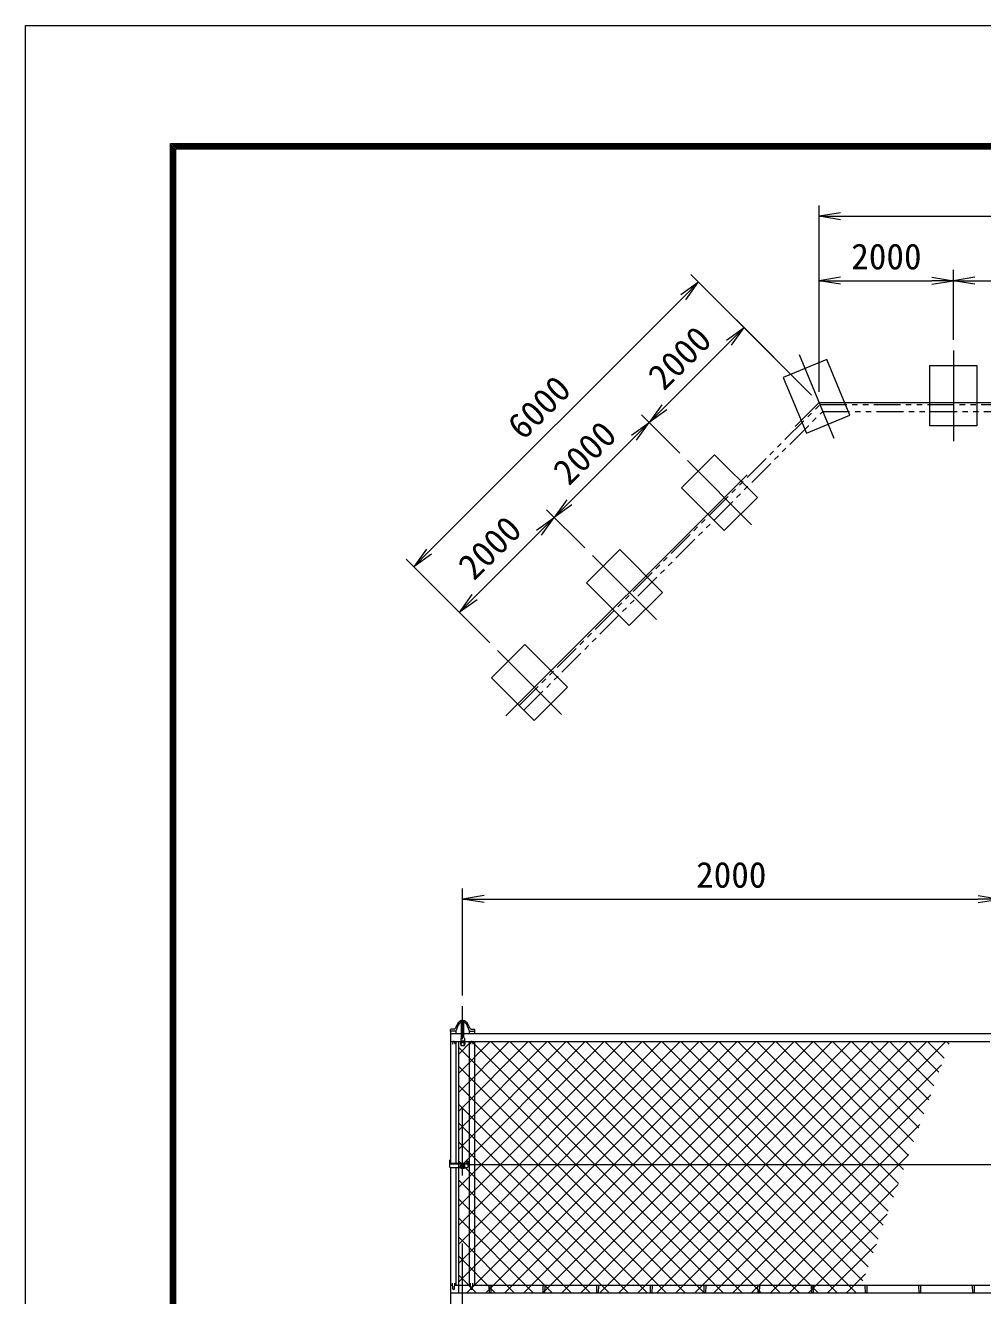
# Model space of a CAD drawing. Units: millimetres, scale not verified, with parts at other scales. Extents: x -8400 to 8400, y -5940 to 5940.
# Drawn here: x -8400 to -4835, y 1209 to 5940 of the extents above; entities that cross this region are included whole.
import ezdxf
from ezdxf.enums import TextEntityAlignment as Align

# ---------------------------------------------------------------- set-up
doc = ezdxf.new("R2010")
doc.units = ezdxf.units.MM
doc.header["$LTSCALE"] = 40
doc.linetypes.add('USER1', pattern=[50.8, 31.75, -6.35, 6.35, -6.35])
doc.linetypes.add('USER2', pattern=[5, 2.5, -0.5, 0.5, -0.5, 0.5, -0.5])
for name, color, linetype, lineweight in [('0-0_D-STR1', 1, 'Continuous', 18), ('0-1_D-BMK', 2, 'USER1', 13), ('0-2_D-BGD', 7, 'Continuous', 9), ('0-3_D-STR4', 7, 'Continuous', 9), ('0-4_D-STR-DIM', 7, 'Continuous', 9), ('0-5_0', 7, 'Continuous', 9), ('0-6_D-STR3', 3, 'Continuous', 13), ('0-7_D-STR2', 7, 'Continuous', 9), ('0-B_D-TTL', 7, 'Continuous', 9)]:
    doc.layers.add(name, color=color, linetype=linetype, lineweight=lineweight)
doc.styles.add('ＭＳ ゴシック', font='')
doc.styles.get('ＭＳ ゴシック').set_extended_font_data('MS Gothic')

# ---------------------------------------------------------------- blocks, each defined once
blk = doc.blocks.new('_Open')
at = {"layer": '0-5_0'}
blk.add_line((-40, 6.67), (0, 0), dxfattribs=at)
blk.add_lwpolyline([(-40, -6.67), (0, 0), (-40, 0)], dxfattribs=at)

msp = doc.modelspace()

# ---------------------------------------------------------------- linework, layer by layer
at = {"layer": '0-0_D-STR1'}
for p, q in [((-6779.03, 2232.31), (-6764.02, 2232.31)), ((-6777.97, 2227.31), (-6765.08, 2227.31)), ((-6816.52, 2194.12), (-6816.52, 2199.69)), ((-6816.52, 2194.12), (-6816.52, 2199.69)), ((-6816.52, 2194.12), (-6816.52, 1703.11)), ((-6798.17, 2194.12), (-6816.52, 2194.12)), ((-6775.52, 2183.52), (-6816.52, 2183.52)), ((-6802.95, 2201.19), (-6815.02, 2201.19)), ((-6796.52, 2194.12), (-6796.52, 2183.52)), ((-4775.52, 2183.52), (-6767.52, 2183.52)), ((-6746.52, 2183.52), (-6746.52, 2194.12)), ((-6744.88, 2194.12), (-6726.52, 2194.12)), ((-6740.1, 2201.19), (-6728.02, 2201.19)), ((-6726.52, 2194.12), (-6726.52, 2199.69)), ((-6726.52, 2183.52), (-6726.52, 2194.12)), ((-6807.8, 2153.94), (-6816.52, 2153.94)), ((-6808.02, 2153.5), (-6808.77, 2145.95)), ((-6777.77, 2153.94), (-6802.25, 2153.94)), ((-6802.02, 2153.5), (-6801.27, 2145.95)), ((-6796.52, 2153.94), (-6796.52, 1702.5)), ((-6740.8, 2153.94), (-6765.27, 2153.94)), ((-6746.52, 1246.6), (-6746.52, 2153.94)), ((-6741.02, 2153.5), (-6741.77, 2145.95)), ((-4807.8, 2153.94), (-6735.25, 2153.94)), ((-6735.02, 2153.5), (-6734.27, 2145.95)), ((-6726.52, 1246.6), (-6726.52, 2153.94)), ((-6816.52, 1686.8), (-6816.52, 640.19)), ((-6796.52, 1686.8), (-6796.52, 1246.6)), ((-6808.45, 1246.6), (-6816.52, 1246.6)), ((-6808.02, 1234.38), (-6808.77, 1255.88)), ((-6802.02, 1234.38), (-6801.27, 1255.88)), ((-6741.45, 1246.6), (-6801.6, 1246.6)), ((-6741.02, 1234.38), (-6741.77, 1255.88)), ((-6735.02, 1234.38), (-6734.27, 1255.88)), ((-4808.45, 1246.6), (-6734.6, 1246.6)), ((-6671.52, 1221.67), (-6672.27, 1244.38)), ((-6665.52, 1221.67), (-6664.77, 1244.38)), ((-6471.52, 1221.67), (-6472.27, 1244.38)), ((-6465.52, 1221.67), (-6464.77, 1244.38)), ((-6271.52, 1221.67), (-6272.27, 1244.38)), ((-6265.52, 1221.67), (-6264.77, 1244.38)), ((-6071.52, 1221.67), (-6072.27, 1244.38)), ((-6065.52, 1221.67), (-6064.77, 1244.38)), ((-5871.52, 1221.67), (-5872.27, 1244.38)), ((-5865.52, 1221.67), (-5864.77, 1244.38)), ((-5671.52, 1221.67), (-5672.27, 1244.38)), ((-5665.52, 1221.67), (-5664.77, 1244.38)), ((-5471.52, 1221.67), (-5472.27, 1244.38)), ((-5465.52, 1221.67), (-5464.77, 1244.38)), ((-5271.52, 1221.67), (-5272.27, 1244.38)), ((-5265.52, 1221.67), (-5264.77, 1244.38)), ((-5071.52, 1221.67), (-5072.27, 1244.38)), ((-5065.52, 1221.67), (-5064.77, 1244.38)), ((-4871.52, 1221.67), (-4872.27, 1244.38)), ((-4865.52, 1221.67), (-4864.77, 1244.38)), ((-2021.52, 1218.31), (-6816.52, 1218.31))]:
    msp.add_line(p, q, dxfattribs=at)
for centre, radius, start, end in [((-6749.74, 2191.07), 51.07, 129.15493, 164.69044), ((-6739.57, 2185.92), 57.07, 135.26125, 169.49469), ((-6779.03, 2228.81), 3.5, 90, 147.73028), ((-6777.97, 2224.81), 2.5, 90, 149.15113), ((-6765.08, 2224.81), 2.5, 30.84887, 90), ((-6764.02, 2228.81), 3.5, 32.26972, 90), ((-6803.47, 2185.92), 57.07, 10.50531, 44.73875), ((-6793.3, 2191.07), 51.07, 15.30956, 50.84507), ((-6815.02, 2199.69), 1.5, 90, 180), ((-6802.95, 2205.19), 4, 270, 350.85863), ((-6798.17, 2196.62), 2.5, 270, 353.11764), ((-6744.88, 2196.62), 2.5, 186.88236, 270), ((-6740.1, 2205.19), 4, 189.14137, 270), ((-6728.02, 2199.69), 1.5, 0, 90), ((-6805.02, 2152.25), 3.25, 22.61986, 157.38014), ((-6738.02, 2152.25), 3.25, 22.61986, 157.38014), ((-6805.02, 1235.63), 3.25, 202.61986, 337.38014), ((-6738.02, 1235.63), 3.25, 202.61986, 337.38014), ((-6668.52, 1222.92), 3.25, 202.61986, 337.38014), ((-6468.52, 1222.92), 3.25, 202.61986, 337.38014), ((-6268.52, 1222.92), 3.25, 202.61986, 337.38014), ((-6068.52, 1222.92), 3.25, 202.61986, 337.38014), ((-5868.52, 1222.92), 3.25, 202.61986, 337.38014), ((-5668.52, 1222.92), 3.25, 202.61986, 337.38014), ((-5468.52, 1222.92), 3.25, 202.61986, 337.38014), ((-5268.52, 1222.92), 3.25, 202.61986, 337.38014), ((-5068.52, 1222.92), 3.25, 202.61986, 337.38014), ((-4868.52, 1222.92), 3.25, 202.61986, 337.38014)]:
    msp.add_arc(centre, radius, start, end, dxfattribs=at)
at = {"layer": '0-1_D-BMK'}
for p, q in [((-5518.16, 4714.59), (-5389, 4402.78)), ((-4943.78, 4729.39), (-4943.78, 4391.89)), ((-6610.5, 3368.29), (-5443.78, 4535.01)), ((-5443.78, 4535.01), (-2943.78, 4535.01)), ((-5934.77, 4318.9), (-5696.13, 4080.25)), ((-6288.33, 3965.35), (-6049.68, 3726.7)), ((-6641.88, 3611.8), (-6403.23, 3373.15)), ((-6771.52, -1899.31), (-6771.52, 2286.97))]:
    msp.add_line(p, q, dxfattribs=at)
at = {"layer": '0-2_D-BGD', "linetype": 'USER2'}
for p, q in [((-6561.01, 3407.18), (-5440.67, 4527.51)), ((-6543.33, 3389.5), (-5430.31, 4502.51)), ((-5440.67, 4527.51), (-2946.88, 4527.51)), ((-5430.31, 4502.51), (-2957.24, 4502.51))]:
    msp.add_line(p, q, dxfattribs=at)
at = {"layer": '0-3_D-STR4'}
for points in [[(-5415.8, 4696.11), (-5577.47, 4629.14), (-5491.37, 4421.26), (-5329.69, 4488.23)], [(-5031.28, 4673.14), (-4856.28, 4673.14), (-4856.28, 4448.14), (-5031.28, 4448.14)], [(-5956.87, 4217.26), (-5833.13, 4341), (-5674.03, 4181.9), (-5797.77, 4058.16)], [(-6310.42, 3863.7), (-6186.68, 3987.45), (-6027.58, 3828.35), (-6151.33, 3704.6)], [(-6663.98, 3510.15), (-6540.23, 3633.89), (-6381.13, 3474.79), (-6504.88, 3351.05)]]:
    msp.add_lwpolyline(points, close=True, dxfattribs=at)
at = {"layer": '0-4_D-STR-DIM'}
for p, q in [((-5443.78, 4575.01), (-5443.78, 5269.03)), ((-5363.78, 5229.03), (-3023.78, 5229.03)), ((-5443.78, 4575.01), (-5443.78, 5029.03)), ((-4943.78, 4769.39), (-4943.78, 5029.03)), ((-4943.78, 4769.39), (-4943.78, 5029.03)), ((-5472.06, 4563.3), (-5921.38, 5012.62)), ((-5363.78, 4989.03), (-5023.78, 4989.03)), ((-4863.78, 4989.03), (-4523.78, 4989.03)), ((-6897.19, 3980.24), (-5949.67, 4927.77)), ((-5472.06, 4563.3), (-5751.68, 4842.91)), ((-6020.38, 4517.64), (-5779.96, 4758.06)), ((-5963.06, 4347.19), (-6105.23, 4489.36)), ((-5963.06, 4347.19), (-6105.23, 4489.36)), ((-6373.93, 4164.09), (-6133.52, 4404.51)), ((-6316.61, 3993.63), (-6458.79, 4135.81)), ((-6316.61, 3993.63), (-6458.79, 4135.81)), ((-6727.49, 3810.54), (-6487.07, 4050.95)), ((-6670.16, 3640.08), (-6982.04, 3951.96)), ((-6670.16, 3640.08), (-6812.34, 3782.25)), ((-6771.52, 2326.97), (-6771.52, 2726.03)), ((-6691.52, 2686.03), (-4851.52, 2686.03))]:
    msp.add_line(p, q, dxfattribs=at)
at = {"layer": '0-6_D-STR3'}
for p, q in [((-6777.82, 2233.44), (-6779.03, 2232.75)), ((-6779.03, 2232.31), (-6779.03, 2232.75)), ((-6779.03, 2232.31), (-6764.02, 2232.31)), ((-6777.82, 2233.44), (-6765.22, 2233.44)), ((-6775.52, 2171.67), (-6775.52, 2227.31)), ((-6775.28, 2232.31), (-6775.28, 2232.75)), ((-6767.77, 2232.31), (-6767.77, 2232.75)), ((-6767.52, 2171.67), (-6767.52, 2227.31)), ((-6765.22, 2233.44), (-6764.02, 2232.75)), ((-6764.02, 2232.31), (-6764.02, 2232.75)), ((-6787.52, 2153.94), (-6787.52, 1675.95)), ((-6779.03, 2151.17), (-6779.03, 2146.57)), ((-6777.77, 2166.84), (-6777.77, 2153.08)), ((-6777.77, 2144.39), (-6777.77, 2141.27)), ((-6777.77, 2141.27), (-6775.97, 2141.27)), ((-6775.28, 2156.89), (-6775.28, 2152.3)), ((-6764.02, 2151.17), (-6767.77, 2156.89)), ((-6767.77, 2156.89), (-6767.77, 2152.3)), ((-6767.08, 2141.27), (-6765.27, 2141.27)), ((-6765.27, 2166.84), (-6765.27, 2153.08)), ((-6765.27, 2144.39), (-6765.27, 2141.27)), ((-6764.02, 2151.17), (-6764.02, 2146.57)), ((-6820.28, 1712.38), (-6820.28, 1688.8)), ((-6818.28, 1714.38), (-6816.52, 1714.38)), ((-6817.08, 1710.11), (-6817.08, 1704.5)), ((-6751.52, 1688.8), (-6751.52, 1709.57)), ((-6818.28, 1700.24), (-6753.52, 1700.24)), ((-6818.28, 1686.8), (-6777.77, 1686.8)), ((-6815.08, 1702.5), (-6756.72, 1702.5)), ((-6787.52, 1686.8), (-6787.52, 1218.31)), ((-6779.03, 1689.43), (-6779.03, 1693.52)), ((-6777.77, 1687.66), (-6777.77, 1683.62)), ((-6777.77, 1683.62), (-6775.77, 1683.62)), ((-6775.77, 1684.83), (-6775.77, 1683.62)), ((-6775.52, 1689.42), (-6775.52, 1686.59)), ((-6775.28, 1694.74), (-6775.28, 1698.82)), ((-6767.77, 1694.74), (-6767.77, 1698.82)), ((-6767.52, 1689.42), (-6767.52, 1686.59)), ((-6767.27, 1684.83), (-6767.27, 1683.62)), ((-6767.27, 1683.62), (-6765.27, 1683.62)), ((-6765.27, 1687.66), (-6765.27, 1683.62)), ((-6765.27, 1686.8), (-6753.52, 1686.8)), ((-6764.02, 1689.43), (-6764.02, 1693.52)), ((-6751.52, 1697.8), (-4777.77, 1697.8))]:
    msp.add_line(p, q, dxfattribs=at)
for points in [[(-6767.77, 2156.89), (-6775.28, 2156.89), (-6779.03, 2151.17)], [(-6754.72, 1704.5), (-6754.72, 1709.57), (-6751.52, 1709.57)], [(-6764.02, 1693.52), (-6767.77, 1698.82), (-6775.28, 1698.82), (-6779.03, 1693.52)], [(-6764.02, 1689.43), (-6767.77, 1694.74), (-6775.28, 1694.74), (-6779.03, 1689.43), (-6775.28, 1684.13), (-6773.5, 1684.13)], [(-6769.55, 1684.13), (-6767.77, 1684.13), (-6764.02, 1689.43)]]:
    msp.add_lwpolyline(points, dxfattribs=at)
msp.add_lwpolyline([(-6767.77, 2152.3), (-6775.28, 2152.3), (-6779.03, 2146.57), (-6775.28, 2140.07), (-6767.77, 2140.07), (-6764.02, 2146.57)], close=True, dxfattribs=at)
for centre, radius, start, end in [((-6777.15, 2230.01), 3.32, 55.61585, 124.38415), ((-6771.52, 2220.91), 12.42, 72.4121, 107.5879), ((-6765.9, 2230.01), 3.32, 55.61585, 124.38415), ((-6771.52, 2146.32), 6.25, 177.75339, 2.24661), ((-6771.52, 2166.84), 6.25, 0, 180), ((-6818.28, 1712.38), 2, 90, 180), ((-6815.08, 1710.11), 2, 136.20109, 180), ((-6815.08, 1704.5), 2, 180, 270), ((-6756.72, 1704.5), 2, 270, 0), ((-6818.28, 1702.24), 2, 180, 270), ((-6818.28, 1688.8), 2, 180, 270), ((-6771.52, 1687.15), 4.59, 29.48458, 150.51542), ((-6753.52, 1702.24), 2, 270, 0), ((-6753.52, 1688.8), 2, 270, 0)]:
    msp.add_arc(centre, radius, start, end, dxfattribs=at)
for centre, ratio, start_param, end_param in [((-6771.52, 2146.57), 0.748157, 3.1415927, 6.2831853), ((-6771.52, 1689.01), 0.721249, 2.1782275, 7.2465505)]:
    msp.add_ellipse(centre, major_axis=(-6.25, 0), ratio=ratio, start_param=start_param, end_param=end_param, dxfattribs=at)
for centre, major_axis in [((-6771.52, 1686.59), (-4, 0)), ((-6771.52, 1685.74), (-2.8, 0))]:
    msp.add_ellipse(centre, major_axis=major_axis, ratio=0.707107, dxfattribs=at)
at = {"layer": '0-7_D-STR2'}
for p, q in [((-6787.52, 2107.15), (-6740.73, 2153.94)), ((-6787.52, 2036.44), (-6670.02, 2153.94)), ((-6787.52, 1965.73), (-6599.31, 2153.94)), ((-6787.52, 1895.02), (-6528.6, 2153.94)), ((-6787.52, 1824.3), (-6457.89, 2153.94)), ((-6787.52, 1753.59), (-6387.18, 2153.94)), ((-6787.52, 1682.88), (-6316.47, 2153.94)), ((-6787.52, 1612.17), (-6245.76, 2153.94)), ((-6787.52, 1541.46), (-6175.05, 2153.94)), ((-6787.52, 1470.75), (-6104.34, 2153.94)), ((-6787.52, 1400.04), (-6033.63, 2153.94)), ((-6787.52, 1329.33), (-5962.92, 2153.94)), ((-6787.52, 1258.62), (-5892.21, 2153.94)), ((-5870.95, 1218.31), (-6787.52, 2134.89)), ((-6757.12, 1218.31), (-5821.49, 2153.94)), ((-5800.24, 1218.31), (-6735.86, 2153.94)), ((-6686.41, 1218.31), (-5750.78, 2153.94)), ((-5729.53, 1218.31), (-6665.15, 2153.94)), ((-6615.7, 1218.31), (-5680.07, 2153.94)), ((-5658.82, 1218.31), (-6594.44, 2153.94)), ((-6544.99, 1218.31), (-5609.36, 2153.94)), ((-5588.11, 1218.31), (-6523.73, 2153.94)), ((-6474.28, 1218.31), (-5538.65, 2153.94)), ((-5517.4, 1218.31), (-6453.02, 2153.94)), ((-6403.57, 1218.31), (-5467.94, 2153.94)), ((-5446.69, 1218.31), (-6382.31, 2153.94)), ((-6332.85, 1218.31), (-5397.23, 2153.94)), ((-5375.98, 1218.31), (-6311.6, 2153.94)), ((-6262.14, 1218.31), (-5326.52, 2153.94)), ((-5305.27, 1218.31), (-6240.89, 2153.94)), ((-6191.43, 1218.31), (-5255.81, 2153.94)), ((-5280.57, 1264.33), (-6170.18, 2153.94)), ((-6120.72, 1218.31), (-5185.1, 2153.94)), ((-5261.7, 1316.17), (-6099.47, 2153.94)), ((-6050.01, 1218.31), (-5114.39, 2153.94)), ((-5242.83, 1368.01), (-6028.76, 2153.94)), ((-5979.3, 1218.31), (-5043.68, 2153.94)), ((-5223.96, 1419.85), (-5958.05, 2153.94)), ((-5908.59, 1218.31), (-4972.97, 2153.94)), ((-5205.09, 1471.69), (-5887.34, 2153.94)), ((-5186.22, 1523.53), (-5816.63, 2153.94)), ((-5167.35, 1575.38), (-5745.91, 2153.94)), ((-5148.48, 1627.22), (-5675.2, 2153.94)), ((-5129.62, 1679.06), (-5604.49, 2153.94)), ((-5110.75, 1730.9), (-5533.78, 2153.94)), ((-5091.88, 1782.74), (-5463.07, 2153.94)), ((-5073.01, 1834.58), (-5392.36, 2153.94)), ((-5054.14, 1886.43), (-5321.65, 2153.94)), ((-5035.27, 1938.27), (-5250.94, 2153.94)), ((-5016.4, 1990.11), (-5180.23, 2153.94)), ((-4997.53, 2041.95), (-5109.52, 2153.94)), ((-4978.66, 2093.79), (-5038.81, 2153.94)), ((-4959.8, 2145.64), (-4968.1, 2153.94)), ((-5941.66, 1218.31), (-6787.52, 2064.18)), ((-5837.88, 1218.31), (-4987.97, 2068.22)), ((-6012.37, 1218.31), (-6787.52, 1993.47)), ((-5767.17, 1218.31), (-5028.44, 1957.05)), ((-6083.08, 1218.31), (-6787.52, 1922.76)), ((-6153.79, 1218.31), (-6787.52, 1852.04)), ((-5696.46, 1218.31), (-5068.9, 1845.87)), ((-6224.5, 1218.31), (-6787.52, 1781.33)), ((-6295.22, 1218.31), (-6787.52, 1710.62)), ((-5625.75, 1218.31), (-5109.36, 1734.7)), ((-6365.93, 1218.31), (-6787.52, 1639.91)), ((-5555.04, 1218.31), (-5149.83, 1623.52)), ((-6436.64, 1218.31), (-6787.52, 1569.2)), ((-6507.35, 1218.31), (-6787.52, 1498.49)), ((-5484.33, 1218.31), (-5190.29, 1512.35)), ((-6578.06, 1218.31), (-6787.52, 1427.78)), ((-5413.62, 1218.31), (-5230.76, 1401.17)), ((-6648.77, 1218.31), (-6787.52, 1357.07)), ((-6719.48, 1218.31), (-6787.52, 1286.36)), ((-5342.9, 1218.31), (-5271.22, 1290))]:
    msp.add_line(p, q, dxfattribs=at)
at = {"layer": '0-B_D-TTL', "color": 2, "lineweight": 18}
msp.add_lwpolyline([(-8400, 5940), (8400, 5940), (8400, -5940), (-8400, -5940)], close=True, dxfattribs=at)
at = {"layer": '0-B_D-TTL'}
for points in [[(-7860, 5500), (7860, 5500), (7860, -5500), (-7860, -5500)], [(-7855, 5495), (7855, 5495), (7855, -5495), (-7855, -5495)], [(-7850, 5490), (7850, 5490), (7850, -5490), (-7850, -5490)], [(-7845, 5485), (7845, 5485), (7845, -5485), (-7845, -5485)], [(-7840, 5480), (7840, 5480), (7840, -5480), (-7840, -5480)]]:
    msp.add_lwpolyline(points, close=True, dxfattribs=at)

# ---------------------------------------------------------------- block references
at = {"layer": '0-4_D-STR-DIM', "xscale": 2, "yscale": 2}
for p, rotation in [((-5443.78, 5229.03), 180), ((-5893.1, 4984.34), 45), ((-5443.78, 4989.03), 180), ((-4943.78, 4989.03), 180), ((-5723.39, 4814.63), 45), ((-6076.95, 4461.08), 225), ((-6076.95, 4461.08), 45), ((-6430.5, 4107.52), 225), ((-6430.5, 4107.52), 45), ((-6953.76, 3923.68), 225), ((-6784.05, 3753.97), 225), ((-6771.52, 2686.03), 180)]:
    msp.add_blockref('_Open', p, dxfattribs=dict(at, rotation=rotation))
for p in [(-4943.78, 4989.03), (-4771.52, 2686.03)]:
    msp.add_blockref('_Open', p, dxfattribs=at)

# ---------------------------------------------------------------- texts
at = {"layer": '0-4_D-STR-DIM', "style": 'ＭＳ ゴシック'}
for p in [(-5324.28, 5002.53), (-5902.02, 2699.52)]:
    msp.add_text('2000', height=96.19, dxfattribs=at).set_placement(p, align=Align.BOTTOM_LEFT)
for s, p in [('2000', (-6001.99, 4555.12)), ('6000', (-6525.6, 4370.92)), ('2000', (-6355.55, 4201.57)), ('2000', (-6709.1, 3848.01))]:
    msp.add_text(s, height=96.19, rotation=45, dxfattribs=at).set_placement(p, align=Align.BOTTOM_LEFT)

doc.saveas('drawing.dxf')
